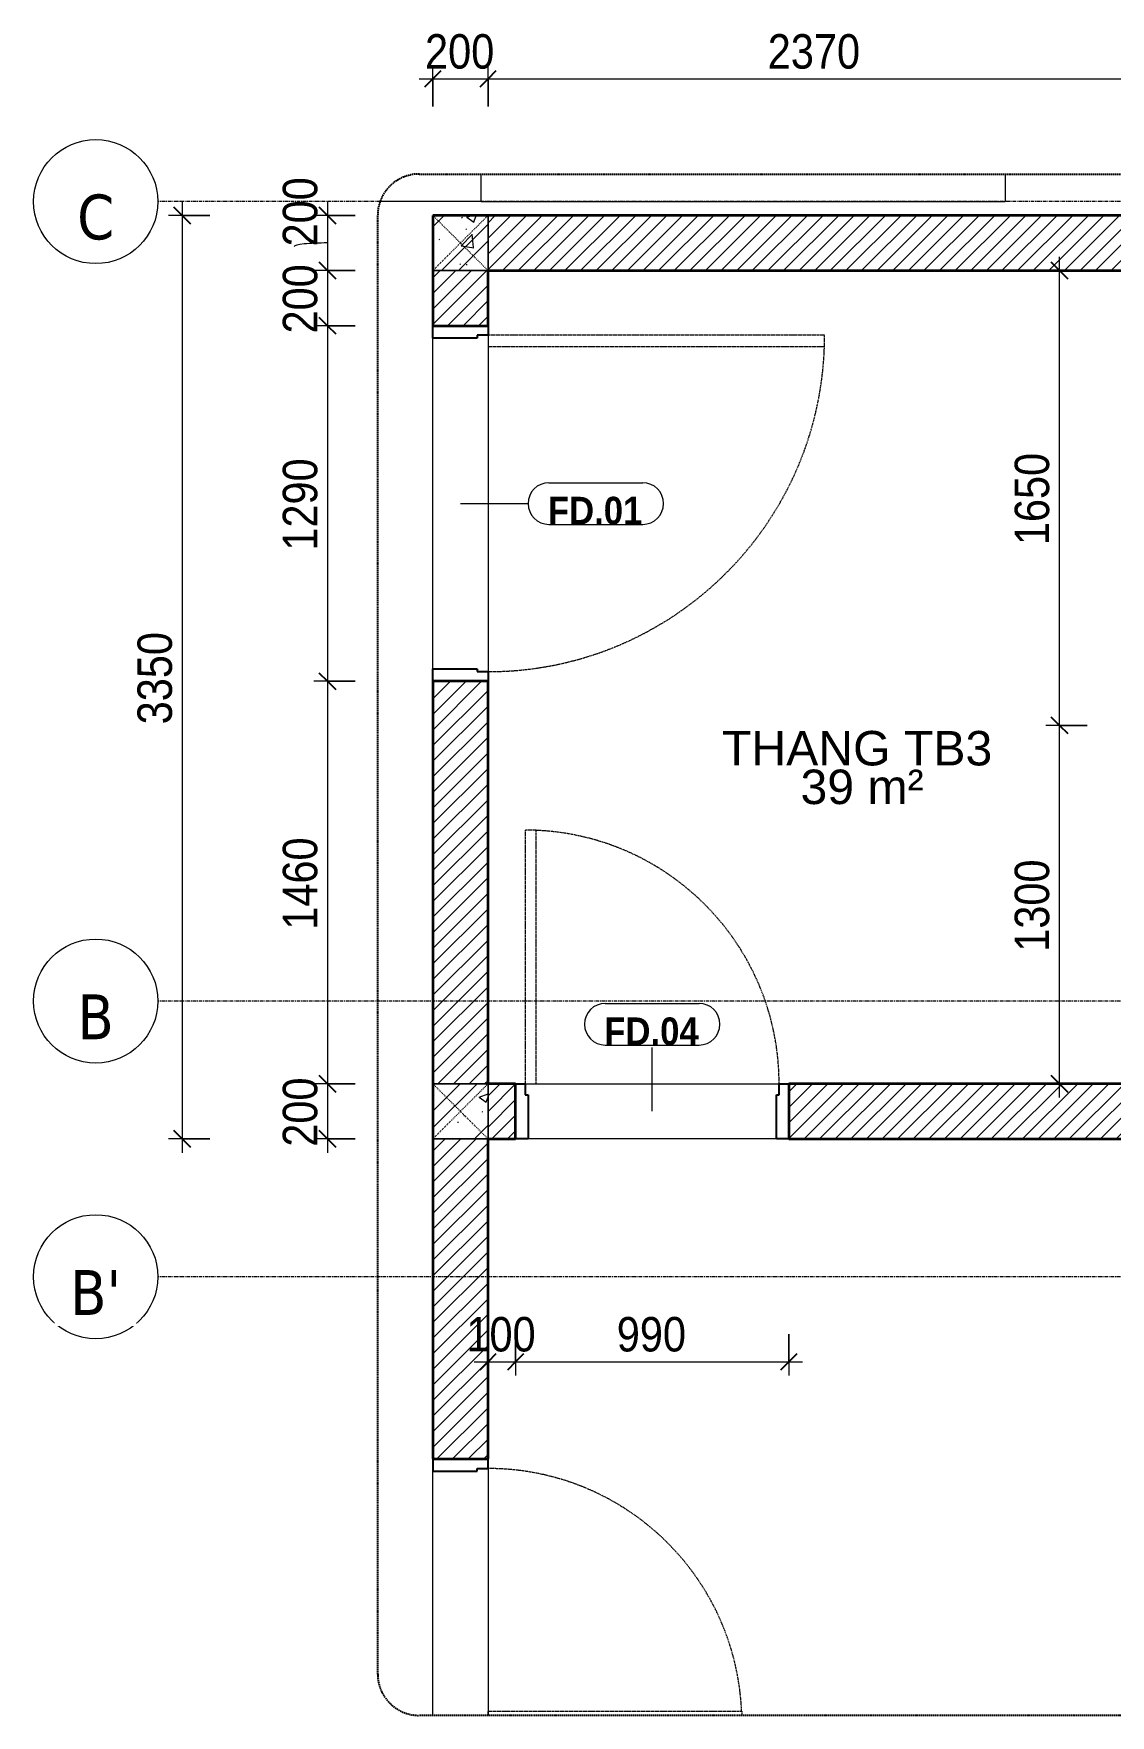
# Model space of a CAD drawing. Header units: millimetres. Extents: x 75584 to 159459, y -5075 to 34550.
# Drawn here: x 109010 to 112912, y 22946 to 29046 of the extents above; entities that cross this region are included whole.
import ezdxf

# ---------------------------------------------------------------- set-up
doc = ezdxf.new("R2010")
doc.units = ezdxf.units.MM
for name, pattern in [('Dash', [6, 3, -3]), ('Dash - Tight', [4.5, 3, -1.5]), ('Grid Line', [22.225, 12.7, -3.175, 3.175, -3.175]), ('Hidden', [7.14375, 4.7625, -2.38125])]:
    doc.linetypes.add(name, pattern=pattern)
for name, color, linetype, lineweight in [('A-ANNO-DIMS', 211, 'Continuous', 9), ('A-ANNO-DIMS-50', 211, 'Continuous', 9), ('A-AREA-IDEN', 2, 'Continuous', 9), ('A-DETL-GENF-1', 92, 'Dash - Tight', 18), ('A-DETL-GENF-3', 92, 'Hidden', 25), ('A-DOOR', 31, 'Continuous', 18), ('A-DOOR-FRAM', 31, 'Continuous', 25), ('A-DOOR-IDEN', 31, 'Continuous', 9), ('A-FLOR', 192, 'Continuous', 18), ('A-WALL', 113, 'Continuous', 18), ('A-WALL-1', 113, 'Continuous', 35), ('A-WALL-PATT-1', 111, 'Continuous', 18), ('C-PRKG', 70, 'Continuous', 18), ('S-COLS', 52, 'Continuous', 18), ('S-COLS-3', 52, 'Dash', 18), ('S-COLS-4', 254, 'Continuous', 18), ('S-COLS-5', 52, 'Continuous', 35), ('S-COLS-HDLN', 52, 'Dash', 18), ('S-GRID-1', 1, 'Grid Line', 9), ('S-GRID-IDEN', 1, 'Continuous', 9)]:
    doc.layers.add(name, color=color, linetype=linetype, lineweight=lineweight)
doc.styles.add('Arial_4', font='arial.ttf', dxfattribs={"height": 125})
doc.styles.add('Arial_B', font='arialbd.ttf', dxfattribs={"width": 0.9, "height": 100})
doc.styles.add('Tahoma_B', font='tahomabd.ttf', dxfattribs={"height": 162.5})
doc.styles.add('UTM Avo', font='', dxfattribs={"width": 0.9, "height": 125})
doc.styles.get('UTM Avo').set_extended_font_data('UTM Avo')
doc.dimstyles.new('1_Dim_chi_tiet_2_5', dxfattribs={"dimscale": 304.8, "dimtxt": 124.912619, "dimasz": 0.19685, "dimexe": 0.164042, "dimexo": 0.0625, "dimgap": 0.016404, "dimtad": 1, "dimdec": 0, "dimrnd": 5, "dimzin": 0, "dimdsep": 46, "dimtxsty": 'UTM Avo', "dimblk1": 'OBLIQUE', "dimblk2": 'OBLIQUE', "dimsah": 1, "dimcen": 0.09, "dimdle": 0.164042, "dimazin": 0, "dimtfac": 1, "dimtdec": 4, "dimtix": 1, "dimtmove": 0, "dimatfit": 3, "dimfxl": 0.328084, "dimfxlon": 1, "dimtvp": 1, "dimtolj": 1, "dimtzin": 0, "dimarcsym": 2})
doc.dimstyles.new('1_Dim_chi_tiet_2_5_1', dxfattribs={"dimscale": 304.8, "dimtxt": 124.912619, "dimasz": 0.19685, "dimexe": 0.164042, "dimexo": 0.0625, "dimgap": 0.016404, "dimtad": 1, "dimdec": 0, "dimrnd": 5, "dimzin": 0, "dimdsep": 46, "dimtxsty": 'UTM Avo', "dimblk1": 'OBLIQUE', "dimblk2": 'OBLIQUE', "dimsah": 1, "dimcen": 0.09, "dimdle": 0.164042, "dimazin": 0, "dimtfac": 1, "dimtdec": 4, "dimtix": 1, "dimtmove": 1, "dimatfit": 3, "dimfxl": 0.328084, "dimfxlon": 1, "dimtvp": 1, "dimtolj": 1, "dimtzin": 0, "dimarcsym": 2})
pattern_1 = [(45, (39304.217, 0), (-28.284271, 28.284271), [])]
pattern_2 = [(50, (39304.22, 0), (364.3679, -31.8783), [38.1, -419.1]), (355, (39304.2, 0), (-70.4859, 382.1133), [30.48, -335.28]), (100.451, (39334.58, -2.66), (293.885, 350.2334), [32.38, -356.18]), (46.184, (39304.2, 101.6), (542.1585, -84.0858), [57.15, -628.65]), (96.636, (39349.4, 94.6), (474.805, 494.8554), [48.57, -534.27]), (351.184, (39304.2, 101.6), (474.81, 494.85), [45.72, -502.92]), (21, (39355.02, 76.2), (303.2285, -204.5305), [38.1, -419.1]), (326, (39355, 76.2), (123.6039, 368.376), [30.48, -335.28]), (71.451, (39380.3, 59.16), (426.8341, 163.8427), [32.38, -356.18]), (37.5, (39304.22, 0), (6.17665, 169.11015), [3.353, -327.863, 3.353, -337.007, -336.55]), (37.5, (39304.22, 0), (6.17665, 169.11015), [-671.576, 3.353, -333.197]), (7.5, (39304.22, 0), (133.63888, 200.3615), [3.353, -190.703, 3.353, -320.243, -128.27]), (7.5, (39304.22, 0), (133.63888, 200.3615), [-517.652, 3.353, -124.917]), (327.5, (39190.93, 0), (271.18182, -11.45836), [3.353, -123.647, 3.353, -392.887, -525.78]), (327.5, (39190.93, 0), (271.18182, -11.45836), [-523.24, 3.353, -522.427]), (317.5, (39140.13, 0), (296.2585, 50.85285), [3.353, -161.747, 3.353, -259.791, -373.38]), (317.5, (39140.13, 0), (296.2585, 50.85285), [-428.244, 3.353, -370.027]), (45, (39304.22, 0), (-125.7236, 125.7236), []), (45, (39304.22, 190.5), (-125.7236, 125.7236), [])]

# ---------------------------------------------------------------- blocks, each defined once
blk = doc.blocks.new('FD_01 - FD_01-1200x2200mm-1787918-TKCS_THANG BỘ TB3 - MẶT BẰNG TẦNG HẦM')
at = {"layer": 'A-DETL-GENF-1'}
for p, q in [((610, -100), (570, -100)), ((570, -100), (570, -1320)), ((610, -1320), (610, -100)), ((570, -1320), (610, -1320))]:
    blk.add_line(p, q, dxfattribs=at)
blk.add_arc((610, -100), 1220, 180, 268.12111, dxfattribs=at)
at = {"layer": 'A-DOOR-FRAM'}
for p, q in [((-645, 100), (-600, 100)), ((-645, -100), (-645, 100)), ((-600, 100), (-600, -60)), ((600, 100), (645, 100)), ((600, -60), (600, 100)), ((645, 100), (645, -100)), ((-600, -60), (-610, -60)), ((-610, -60), (-610, -100)), ((610, -60), (600, -60)), ((610, -100), (610, -60)), ((-610, -100), (-645, -100)), ((645, -100), (610, -100))]:
    blk.add_line(p, q, dxfattribs=at)
blk = doc.blocks.new('FD_04 - FD_04-900x2200mm-700241-TKCS_THANG BỘ TB3 - MẶT BẰNG TẦNG HẦM')
at = {"layer": 'A-DETL-GENF-1'}
for p, q in [((420, 100), (420, 1020)), ((420, 1020), (435.4, 1020)), ((435.4, 100), (420, 100))]:
    blk.add_line(p, q, dxfattribs=at)
blk.add_arc((460, 100), 920, 92.49191, 180, dxfattribs=at)
at = {"layer": 'A-DOOR-FRAM'}
for p, q in [((-460, 100), (-495, 100)), ((-495, 100), (-495, -100)), ((-460, 60), (-460, 100)), ((-450, 60), (-460, 60)), ((-450, -100), (-450, 60)), ((-495, -100), (-450, -100))]:
    blk.add_line(p, q, dxfattribs=at)
blk = doc.blocks.new('FD_04 - FD_04-900x2200mm-2435752-TKCS_THANG BỘ TB3 - MẶT BẰNG TẦNG HẦM')
at = {"layer": 'A-DETL-GENF-1'}
for p, q in [((460, -100), (420, -100)), ((420, -100), (420, -1020)), ((460, -1020), (460, -100)), ((420, -1020), (460, -1020))]:
    blk.add_line(p, q, dxfattribs=at)
blk.add_arc((460, -100), 920, 180, 267.50809, dxfattribs=at)
at = {"layer": 'A-DOOR-FRAM'}
for p, q in [((-495, 100), (-450, 100)), ((-495, -100), (-495, 100)), ((-450, 100), (-450, -60)), ((450, 100), (495, 100)), ((450, -60), (450, 100)), ((495, 100), (495, -100)), ((-450, -60), (-460, -60)), ((-460, -60), (-460, -100)), ((460, -60), (450, -60)), ((460, -100), (460, -60)), ((-460, -100), (-495, -100)), ((495, -100), (460, -100))]:
    blk.add_line(p, q, dxfattribs=at)
blk = doc.blocks.new('XE MAY2 - xe may 2-612722-TKCS_THANG BỘ TB3 - MẶT BẰNG TẦNG HẦM')
at = {"layer": 'C-PRKG'}
for p, q in [((0, 800), (-1900, 800)), ((-1900, 700), (-1900, 800)), ((0, 800), (0, 700))]:
    blk.add_line(p, q, dxfattribs=at)
blk = doc.blocks.new('XE MAY2 - xe may 2-614215-TKCS_THANG BỘ TB3 - MẶT BẰNG TẦNG HẦM')
at = {"layer": 'C-PRKG'}
for q in [(0, -700), (-365.3, -800)]:
    blk.add_line((0, -800), q, dxfattribs=at)
blk = doc.blocks.new('G1_SOF - BO TRU - 200x200-3845341-TKCS_THANG BỘ TB3 - MẶT BẰNG TẦNG HẦM')
at = {"layer": 'S-COLS-HDLN'}
for p, q in [((-100, 100), (100, -100)), ((100, 100), (-100, -100))]:
    blk.add_line(p, q, dxfattribs=at)
blk = doc.blocks.new('BORDER VIEW - BORDER VIEW-2470793-TKCS_THANG BỘ TB3 - MẶT BẰNG TẦNG HẦM')
at = {"layer": 'A-DETL-GENF-3'}
for p, q in [((0, 150), (0, 14617.1)), ((5591.2, 14617.1), (5591.2, 150)), ((5441.2, 0), (150, 0))]:
    blk.add_line(p, q, dxfattribs=at)
for centre, start, end in [((150, 150), 180, 270), ((5441.2, 150), 270, 0)]:
    blk.add_arc(centre, 150, start, end, dxfattribs=at)
blk = doc.blocks.new('Grid - M_Grid Head - Circle-353313-TKCS_THANG BỘ TB3 - MẶT BẰNG TẦNG HẦM')
at = {"layer": 'S-GRID-IDEN'}
blk.add_circle((0, 0), 4.5, dxfattribs=at)
blk = doc.blocks.new('STN_Door Tag - STN_Door Tag-1788670-TKCS_THANG BỘ TB3 - MẶT BẰNG TẦNG HẦM')
at = {"layer": 'A-DOOR-IDEN'}
for p, q in [((-3.37, 1.49), (3.43, 1.49)), ((-3.37, -1.52), (3.43, -1.52))]:
    blk.add_line(p, q, dxfattribs=at)
for centre, start, end in [((-3.37, -0.01), 90, 270), ((3.43, -0.01), 270, 90)]:
    blk.add_arc(centre, 1.51, start, end, dxfattribs=at)
blk = doc.blocks.new('DIMBLOCK104-TKCS_THANG BỘ TB3 - MẶT BẰNG TẦNG HẦM')
at = {"layer": 'A-ANNO-DIMS-50', "lineweight": 25}
for p, q in [((112728.1, 26536.9), (112698.1, 26566.9)), ((112728.1, 26536.9), (112758.1, 26506.9)), ((112728.1, 25236.9), (112698.1, 25266.9)), ((112728.1, 25236.9), (112758.1, 25206.9))]:
    blk.add_line(p, q, dxfattribs=at)
at = {"layer": 'A-ANNO-DIMS-50'}
for p, q in [((112828.1, 26536.9), (112678.1, 26536.9)), ((112728.1, 25186.9), (112728.1, 26536.9)), ((112728.1, 26536.9), (112828.1, 26536.9)), ((112628.1, 25236.9), (112778.1, 25236.9)), ((112728.1, 25236.9), (112628.1, 25236.9))]:
    blk.add_line(p, q, dxfattribs=at)
at = {"layer": 'A-ANNO-DIMS-50', "color": 0, "insert": (112565.7, 25715.8), "char_height": 125, "width": 410.824, "attachment_point": 1, "rotation": 90, "line_spacing_factor": 1.110334, "style": 'UTM Avo'}
blk.add_mtext('1300', dxfattribs=at)
blk = doc.blocks.new('_Oblique')
at = {"color": 0, "linetype": 'ByBlock', "lineweight": -2}
blk.add_line((-0.5, -0.5), (0.5, 0.5), dxfattribs=at)
blk = doc.blocks.new('DIMBLOCK105-TKCS_THANG BỘ TB3 - MẶT BẰNG TẦNG HẦM')
at = {"layer": 'A-ANNO-DIMS-50'}
for p, q in [((112628.1, 28186.9), (112778.1, 28186.9)), ((112728.1, 28186.9), (112628.1, 28186.9)), ((112728.1, 26536.9), (112728.1, 28236.9)), ((112828.1, 26536.9), (112678.1, 26536.9)), ((112728.1, 26536.9), (112828.1, 26536.9))]:
    blk.add_line(p, q, dxfattribs=at)
at = {"layer": 'A-ANNO-DIMS-50', "lineweight": 25}
for p, q in [((112728.1, 28186.9), (112698.1, 28216.9)), ((112728.1, 28186.9), (112758.1, 28156.9)), ((112728.1, 26536.9), (112698.1, 26566.9)), ((112728.1, 26536.9), (112758.1, 26506.9))]:
    blk.add_line(p, q, dxfattribs=at)
at = {"layer": 'A-ANNO-DIMS-50', "color": 0, "insert": (112565.7, 27190.8), "char_height": 125, "width": 410.824, "attachment_point": 1, "rotation": 90, "line_spacing_factor": 1.110334, "style": 'UTM Avo'}
blk.add_mtext('1650', dxfattribs=at)
blk = doc.blocks.new('DIMBLOCK106-TKCS_THANG BỘ TB3 - MẶT BẰNG TẦNG HẦM')
at = {"layer": 'A-ANNO-DIMS-50'}
for p, q in [((110075.2, 28436.9), (110075.2, 28186.9)), ((110175.2, 28386.9), (110025.2, 28386.9)), ((110075.2, 28386.9), (110175.2, 28386.9)), ((110175.2, 28186.9), (110025.2, 28186.9)), ((110075.2, 28186.9), (110175.2, 28186.9))]:
    blk.add_line(p, q, dxfattribs=at)
at = {"layer": 'A-ANNO-DIMS-50', "lineweight": 25}
for p, q in [((110075.2, 28386.9), (110045.2, 28416.9)), ((110075.2, 28386.9), (110105.2, 28356.9)), ((110075.2, 28186.9), (110045.2, 28216.9)), ((110075.2, 28186.9), (110105.2, 28156.9))]:
    blk.add_line(p, q, dxfattribs=at)
at = {"layer": 'A-ANNO-DIMS-50'}
blk.add_ellipse((110075.2, 28274.3), major_axis=(120.7, 0), ratio=0.104725, start_param=1.570796, end_param=3.141593, dxfattribs=at)
at = {"layer": 'A-ANNO-DIMS-50', "color": 0, "insert": (109912.8, 28274.3), "char_height": 125, "width": 308.118, "attachment_point": 1, "rotation": 90, "line_spacing_factor": 1.110334, "style": 'UTM Avo'}
blk.add_mtext('200', dxfattribs=at)
blk = doc.blocks.new('DIMBLOCK107-TKCS_THANG BỘ TB3 - MẶT BẰNG TẦNG HẦM')
at = {"layer": 'A-ANNO-DIMS-50'}
for p, q in [((110175.2, 28186.9), (110025.2, 28186.9)), ((110075.2, 28186.9), (110075.2, 27986.9)), ((110075.2, 28186.9), (110175.2, 28186.9)), ((110175.2, 27986.9), (110025.2, 27986.9)), ((110075.2, 27986.9), (110175.2, 27986.9))]:
    blk.add_line(p, q, dxfattribs=at)
at = {"layer": 'A-ANNO-DIMS-50', "lineweight": 25}
for p, q in [((110075.2, 28186.9), (110045.2, 28216.9)), ((110075.2, 28186.9), (110105.2, 28156.9)), ((110075.2, 27986.9), (110045.2, 28016.9)), ((110075.2, 27986.9), (110105.2, 27956.9))]:
    blk.add_line(p, q, dxfattribs=at)
at = {"layer": 'A-ANNO-DIMS-50', "color": 0, "insert": (109912.8, 27958.6), "char_height": 125, "width": 308.118, "attachment_point": 1, "rotation": 90, "line_spacing_factor": 1.110334, "style": 'UTM Avo'}
blk.add_mtext('200', dxfattribs=at)
blk = doc.blocks.new('DIMBLOCK108-TKCS_THANG BỘ TB3 - MẶT BẰNG TẦNG HẦM')
at = {"layer": 'A-ANNO-DIMS-50', "lineweight": 25}
for p, q in [((110075.2, 27986.9), (110045.2, 28016.9)), ((110075.2, 27986.9), (110105.2, 27956.9)), ((110075.2, 26696.9), (110045.2, 26726.9)), ((110075.2, 26696.9), (110105.2, 26666.9))]:
    blk.add_line(p, q, dxfattribs=at)
at = {"layer": 'A-ANNO-DIMS-50'}
for p, q in [((110175.2, 27986.9), (110025.2, 27986.9)), ((110075.2, 27986.9), (110075.2, 26696.9)), ((110075.2, 27986.9), (110175.2, 27986.9)), ((110175.2, 26696.9), (110025.2, 26696.9)), ((110075.2, 26696.9), (110175.2, 26696.9))]:
    blk.add_line(p, q, dxfattribs=at)
at = {"layer": 'A-ANNO-DIMS-50', "color": 0, "insert": (109912.8, 27170.8), "char_height": 125, "width": 410.824, "attachment_point": 1, "rotation": 90, "line_spacing_factor": 1.110334, "style": 'UTM Avo'}
blk.add_mtext('1290', dxfattribs=at)
blk = doc.blocks.new('DIMBLOCK109-TKCS_THANG BỘ TB3 - MẶT BẰNG TẦNG HẦM')
at = {"layer": 'A-ANNO-DIMS-50', "lineweight": 25}
for p, q in [((110075.2, 26696.9), (110045.2, 26726.9)), ((110075.2, 26696.9), (110105.2, 26666.9)), ((110075.2, 25236.9), (110045.2, 25266.9)), ((110075.2, 25236.9), (110105.2, 25206.9))]:
    blk.add_line(p, q, dxfattribs=at)
at = {"layer": 'A-ANNO-DIMS-50'}
for p, q in [((110175.2, 26696.9), (110025.2, 26696.9)), ((110075.2, 26696.9), (110075.2, 25236.9)), ((110075.2, 26696.9), (110175.2, 26696.9)), ((110175.2, 25236.9), (110025.2, 25236.9)), ((110075.2, 25236.9), (110175.2, 25236.9))]:
    blk.add_line(p, q, dxfattribs=at)
at = {"layer": 'A-ANNO-DIMS-50', "color": 0, "insert": (109912.8, 25795.8), "char_height": 125, "width": 410.824, "attachment_point": 1, "rotation": 90, "line_spacing_factor": 1.110334, "style": 'UTM Avo'}
blk.add_mtext('1460', dxfattribs=at)
blk = doc.blocks.new('DIMBLOCK110-TKCS_THANG BỘ TB3 - MẶT BẰNG TẦNG HẦM')
at = {"layer": 'A-ANNO-DIMS-50', "lineweight": 25}
for p, q in [((110075.2, 25236.9), (110045.2, 25266.9)), ((110075.2, 25236.9), (110105.2, 25206.9)), ((110075.2, 25036.9), (110045.2, 25066.9)), ((110075.2, 25036.9), (110105.2, 25006.9))]:
    blk.add_line(p, q, dxfattribs=at)
at = {"layer": 'A-ANNO-DIMS-50'}
for p, q in [((110175.2, 25236.9), (110025.2, 25236.9)), ((110075.2, 25236.9), (110075.2, 24986.9)), ((110075.2, 25236.9), (110175.2, 25236.9)), ((110175.2, 25036.9), (110025.2, 25036.9)), ((110075.2, 25036.9), (110175.2, 25036.9))]:
    blk.add_line(p, q, dxfattribs=at)
at = {"layer": 'A-ANNO-DIMS-50', "color": 0, "insert": (109912.8, 25008.6), "char_height": 125, "width": 308.118, "attachment_point": 1, "rotation": 90, "line_spacing_factor": 1.110334, "style": 'UTM Avo'}
blk.add_mtext('200', dxfattribs=at)
blk = doc.blocks.new('DIMBLOCK111-TKCS_THANG BỘ TB3 - MẶT BẰNG TẦNG HẦM')
at = {"layer": 'A-ANNO-DIMS-50'}
for p, q in [((109548.5, 28436.9), (109548.5, 24986.9)), ((109648.5, 28386.9), (109498.5, 28386.9)), ((109548.5, 28386.9), (109648.5, 28386.9)), ((109648.5, 25036.9), (109498.5, 25036.9)), ((109548.5, 25036.9), (109648.5, 25036.9))]:
    blk.add_line(p, q, dxfattribs=at)
at = {"layer": 'A-ANNO-DIMS-50', "lineweight": 25}
for p, q in [((109548.5, 28386.9), (109518.5, 28416.9)), ((109548.5, 28386.9), (109578.5, 28356.9)), ((109548.5, 25036.9), (109518.5, 25066.9)), ((109548.5, 25036.9), (109578.5, 25006.9))]:
    blk.add_line(p, q, dxfattribs=at)
at = {"layer": 'A-ANNO-DIMS-50', "color": 0, "insert": (109386.1, 26540.8), "char_height": 125, "width": 410.824, "attachment_point": 1, "rotation": 90, "line_spacing_factor": 1.110334, "style": 'UTM Avo'}
blk.add_mtext('3350', dxfattribs=at)
blk = doc.blocks.new('DIMBLOCK112-TKCS_THANG BỘ TB3 - MẶT BẰNG TẦNG HẦM')
at = {"layer": 'A-ANNO-DIMS-50'}
for p, q in [((110656.8, 24328.4), (110656.8, 24178.4)), ((110656.8, 24228.4), (110656.8, 24328.4)), ((110756.8, 24328.4), (110756.8, 24178.4)), ((110756.8, 24228.4), (110756.8, 24328.4)), ((110606.8, 24228.4), (110756.8, 24228.4))]:
    blk.add_line(p, q, dxfattribs=at)
at = {"layer": 'A-ANNO-DIMS-50', "lineweight": 25}
for p, q in [((110656.8, 24228.4), (110626.8, 24198.4)), ((110656.8, 24228.4), (110686.8, 24258.4)), ((110756.8, 24228.4), (110726.8, 24198.4)), ((110756.8, 24228.4), (110786.8, 24258.4))]:
    blk.add_line(p, q, dxfattribs=at)
at = {"layer": 'A-ANNO-DIMS-50', "color": 0, "insert": (110578.4, 24390.8), "char_height": 125, "width": 308.118, "attachment_point": 1, "line_spacing_factor": 1.110334, "style": 'UTM Avo'}
blk.add_mtext('100', dxfattribs=at)
blk = doc.blocks.new('DIMBLOCK113-TKCS_THANG BỘ TB3 - MẶT BẰNG TẦNG HẦM')
at = {"layer": 'A-ANNO-DIMS-50'}
for p, q in [((110756.8, 24328.4), (110756.8, 24178.4)), ((110756.8, 24228.4), (110756.8, 24328.4)), ((111746.8, 24328.4), (111746.8, 24178.4)), ((111746.8, 24228.4), (111746.8, 24328.4)), ((110756.8, 24228.4), (111796.8, 24228.4))]:
    blk.add_line(p, q, dxfattribs=at)
at = {"layer": 'A-ANNO-DIMS-50', "lineweight": 25}
for p, q in [((110756.8, 24228.4), (110726.8, 24198.4)), ((110756.8, 24228.4), (110786.8, 24258.4)), ((111746.8, 24228.4), (111716.8, 24198.4)), ((111746.8, 24228.4), (111776.8, 24258.4))]:
    blk.add_line(p, q, dxfattribs=at)
at = {"layer": 'A-ANNO-DIMS-50', "color": 0, "insert": (111123.4, 24390.8), "char_height": 125, "width": 308.118, "attachment_point": 1, "line_spacing_factor": 1.110334, "style": 'UTM Avo'}
blk.add_mtext('990', dxfattribs=at)
blk = doc.blocks.new('DIMBLOCK114-TKCS_THANG BỘ TB3 - MẶT BẰNG TẦNG HẦM')
at = {"layer": 'A-ANNO-DIMS-50'}
for p, q in [((110456.8, 28782), (110456.8, 28932)), ((110656.8, 28782), (110656.8, 28932)), ((110406.8, 28882), (110656.8, 28882)), ((110456.8, 28882), (110456.8, 28782)), ((110656.8, 28882), (110656.8, 28782))]:
    blk.add_line(p, q, dxfattribs=at)
at = {"layer": 'A-ANNO-DIMS-50', "lineweight": 25}
for p, q in [((110456.8, 28882), (110426.8, 28852)), ((110456.8, 28882), (110486.8, 28912)), ((110656.8, 28882), (110626.8, 28852)), ((110656.8, 28882), (110686.8, 28912))]:
    blk.add_line(p, q, dxfattribs=at)
at = {"layer": 'A-ANNO-DIMS-50', "color": 0, "insert": (110428.4, 29044.4), "char_height": 125, "width": 308.118, "attachment_point": 1, "line_spacing_factor": 1.110334, "style": 'UTM Avo'}
blk.add_mtext('200', dxfattribs=at)
blk = doc.blocks.new('DIMBLOCK115-TKCS_THANG BỘ TB3 - MẶT BẰNG TẦNG HẦM')
at = {"layer": 'A-ANNO-DIMS-50'}
for p, q in [((110656.8, 28782), (110656.8, 28932)), ((113026.8, 28782), (113026.8, 28932)), ((110656.8, 28882), (113026.8, 28882)), ((110656.8, 28882), (110656.8, 28782)), ((113026.8, 28882), (113026.8, 28782))]:
    blk.add_line(p, q, dxfattribs=at)
at = {"layer": 'A-ANNO-DIMS-50', "lineweight": 25}
for p, q in [((110656.8, 28882), (110626.8, 28852)), ((110656.8, 28882), (110686.8, 28912)), ((113026.8, 28882), (112996.8, 28852)), ((113026.8, 28882), (113056.8, 28912))]:
    blk.add_line(p, q, dxfattribs=at)
at = {"layer": 'A-ANNO-DIMS-50', "color": 0, "insert": (111670.6, 29044.4), "char_height": 125, "width": 410.824, "attachment_point": 1, "line_spacing_factor": 1.110334, "style": 'UTM Avo'}
blk.add_mtext('2370', dxfattribs=at)

msp = doc.modelspace()

# ---------------------------------------------------------------- hatches: boundary and pattern name
at = {"layer": 'A-WALL-PATT-1'}
h = msp.add_hatch(dxfattribs=at)
h.set_pattern_fill('FP_1', color=256, style=0, pattern_type=2)
h.set_pattern_definition(pattern_1)
h.paths.add_polyline_path([(113026.8, 28186.9), (113026.8, 28386.9), (110656.8, 28386.9), (110656.8, 28186.9), (112039.6, 28186.9)])
h = msp.add_hatch(dxfattribs=at)
h.set_pattern_fill('FP_1', color=256, style=0, pattern_type=2)
h.set_pattern_definition(pattern_1)
h.paths.add_polyline_path([(110656.8, 25236.9), (110656.8, 26696.9), (110456.8, 26696.9), (110456.8, 25236.9)])
h.paths.add_polyline_path([(110656.8, 27986.9), (110656.8, 28186.9), (110456.8, 28186.9), (110456.8, 27986.9)])
h = msp.add_hatch(dxfattribs=at)
h.set_pattern_fill('FP_1', color=256, style=0, pattern_type=2)
h.set_pattern_definition(pattern_1)
h.paths.add_polyline_path([(116381.8, 25036.9), (116381.8, 25236.9), (113226.8, 25236.9), (113226.8, 25036.9), (114829.9, 25036.9)])
h.paths.add_polyline_path([(113026.8, 25036.9), (113026.8, 25236.9), (111746.8, 25236.9), (111746.8, 25036.9), (112039.6, 25036.9)])
h.paths.add_polyline_path([(110756.8, 25036.9), (110756.8, 25236.9), (110656.8, 25236.9), (110656.8, 25036.9)])
h = msp.add_hatch(dxfattribs=at)
h.set_pattern_fill('FP_1', color=256, style=0, pattern_type=2)
h.set_pattern_definition(pattern_1)
h.paths.add_polyline_path([(110656.8, 23876.1), (110656.8, 25036.9), (110456.8, 25036.9), (110456.8, 23876.1)])
at = {"layer": 'S-COLS-4'}
h = msp.add_hatch(dxfattribs=at)
h.set_pattern_fill('FP_2', color=256, style=0, pattern_type=2)
h.set_pattern_definition(pattern_2)
h.paths.add_polyline_path([(110656.8, 28186.9), (110656.8, 28386.9), (110456.8, 28386.9), (110456.8, 28186.9)])
h = msp.add_hatch(dxfattribs=at)
h.set_pattern_fill('FP_2', color=256, style=0, pattern_type=2)
h.set_pattern_definition(pattern_2)
h.paths.add_polyline_path([(110656.8, 28186.9), (110656.8, 28386.9), (110456.8, 28386.9), (110456.8, 28186.9)])
h = msp.add_hatch(dxfattribs=at)
h.set_pattern_fill('FP_2', color=256, style=0, pattern_type=2)
h.set_pattern_definition(pattern_2)
h.paths.add_polyline_path([(110656.8, 25036.9), (110656.8, 25236.9), (110456.8, 25236.9), (110456.8, 25036.9)])
h = msp.add_hatch(dxfattribs=at)
h.set_pattern_fill('FP_2', color=256, style=0, pattern_type=2)
h.set_pattern_definition(pattern_2)
h.paths.add_polyline_path([(110656.8, 25036.9), (110656.8, 25236.9), (110456.8, 25236.9), (110456.8, 25036.9)])

# ---------------------------------------------------------------- linework, layer by layer
at = {"layer": 'A-DOOR-IDEN'}
for p, q in [((110556.8, 27341.9), (110802, 27341.9)), ((111251.8, 25136.9), (111251.8, 25369))]:
    msp.add_line(p, q, dxfattribs=at)
at = {"layer": 'A-FLOR'}
for p, q in [((110456.8, 26741.9), (110456.8, 27941.9)), ((110656.8, 27951.9), (110656.8, 26731.9)), ((110791.8, 25236.9), (111711.8, 25236.9)), ((111701.8, 25036.9), (110801.8, 25036.9)), ((110456.8, 22945.7), (110456.8, 23831.1)), ((110656.8, 23841.1), (110656.8, 22945.7))]:
    msp.add_line(p, q, dxfattribs=at)
at = {"layer": 'A-WALL'}
for p, q in [((110656.8, 28386.9), (110656.8, 28186.9)), ((110656.8, 28186.9), (110456.8, 28186.9)), ((110456.8, 25236.9), (110656.8, 25236.9)), ((110656.8, 25236.9), (110656.8, 25036.9)), ((110656.8, 25036.9), (110456.8, 25036.9))]:
    msp.add_line(p, q, dxfattribs=at)
at = {"layer": 'A-WALL-1'}
for p, q in [((113026.8, 28386.9), (110656.8, 28386.9)), ((110456.8, 28186.9), (110456.8, 27986.9)), ((110656.8, 27986.9), (110656.8, 28186.9)), ((110656.8, 28186.9), (113026.8, 28186.9)), ((110456.8, 27986.9), (110656.8, 27986.9)), ((110456.8, 26696.9), (110456.8, 25236.9)), ((110656.8, 26696.9), (110456.8, 26696.9)), ((110656.8, 25236.9), (110656.8, 26696.9)), ((110756.8, 25236.9), (110656.8, 25236.9)), ((110756.8, 25036.9), (110756.8, 25236.9)), ((113026.8, 25236.9), (111746.8, 25236.9)), ((111746.8, 25236.9), (111746.8, 25036.9)), ((110456.8, 25036.9), (110456.8, 23876.1)), ((110656.8, 25036.9), (110756.8, 25036.9)), ((110656.8, 23876.1), (110656.8, 25036.9)), ((111746.8, 25036.9), (113026.8, 25036.9)), ((110456.8, 23876.1), (110656.8, 23876.1))]:
    msp.add_line(p, q, dxfattribs=at)
at = {"layer": 'S-COLS'}
for p, q in [((110656.8, 28186.9), (110656.8, 28386.9)), ((110456.8, 28186.9), (110656.8, 28186.9)), ((110656.8, 25236.9), (110456.8, 25236.9)), ((110656.8, 25036.9), (110656.8, 25236.9)), ((110456.8, 25036.9), (110656.8, 25036.9))]:
    msp.add_line(p, q, dxfattribs=at)
at = {"layer": 'S-COLS-5'}
for p, q in [((110656.8, 28386.9), (110456.8, 28386.9)), ((110456.8, 28386.9), (110456.8, 28186.9)), ((110456.8, 25236.9), (110456.8, 25036.9))]:
    msp.add_line(p, q, dxfattribs=at)
at = {"layer": 'S-GRID-1'}
for p, q in [((110709.8, 28436.9), (109459.8, 28436.9)), ((124727.1, 28436.9), (110709.8, 28436.9)), ((110709.8, 25536.9), (109459.8, 25536.9)), ((124727.1, 25536.9), (110709.8, 25536.9)), ((110709.8, 24536.9), (109459.8, 24536.9)), ((124727.1, 24536.9), (110709.8, 24536.9))]:
    msp.add_line(p, q, dxfattribs=at)

# ---------------------------------------------------------------- block references
at = {"layer": 'A-DETL-GENF-1', "rotation": 270.0000000000001}
msp.add_blockref('BORDER VIEW - BORDER VIEW-2470793-TKCS_THANG BỘ TB3 - MẶT BẰNG TẦNG HẦM', (110256.8, 28536.9), dxfattribs=at)
at = {"layer": 'A-DOOR'}
for name, p, rotation in [('FD_01 - FD_01-1200x2200mm-1787918-TKCS_THANG BỘ TB3 - MẶT BẰNG TẦNG HẦM', (110556.8, 27341.9), 89.99999999999982), ('FD_04 - FD_04-900x2200mm-2435752-TKCS_THANG BỘ TB3 - MẶT BẰNG TẦNG HẦM', (111251.8, 25136.9), 180), ('FD_04 - FD_04-900x2200mm-700241-TKCS_THANG BỘ TB3 - MẶT BẰNG TẦNG HẦM', (110556.8, 23381.1), 269.9999999999999)]:
    msp.add_blockref(name, p, dxfattribs=dict(at, rotation=rotation))
at = {"layer": 'A-DOOR-IDEN', "xscale": 49.99999999999998, "yscale": 49.99999999999998, "zscale": 49.99999999999998}
for p in [(111046, 27342.2), (111250.3, 25453.4)]:
    msp.add_blockref('STN_Door Tag - STN_Door Tag-1788670-TKCS_THANG BỘ TB3 - MẶT BẰNG TẦNG HẦM', p, dxfattribs=at)
at = {"layer": 'C-PRKG'}
msp.add_blockref('XE MAY2 - xe may 2-614215-TKCS_THANG BỘ TB3 - MẶT BẰNG TẦNG HẦM', (110631.8, 29236.9), dxfattribs=at)
at = {"layer": 'C-PRKG', "rotation": 180}
msp.add_blockref('XE MAY2 - xe may 2-612722-TKCS_THANG BỘ TB3 - MẶT BẰNG TẦNG HẦM', (110631.8, 29236.9), dxfattribs=at)
at = {"layer": 'S-COLS-3'}
for p in [(110556.8, 28286.9), (110556.8, 25136.9)]:
    msp.add_blockref('G1_SOF - BO TRU - 200x200-3845341-TKCS_THANG BỘ TB3 - MẶT BẰNG TẦNG HẦM', p, dxfattribs=at)
at = {"layer": 'S-GRID-IDEN', "xscale": 49.99999999999998, "yscale": 49.99999999999998, "zscale": 49.99999999999998, "rotation": 89.9999999999998}
for p in [(109234.8, 28436.9), (109234.8, 25536.9), (109234.8, 24536.9)]:
    msp.add_blockref('Grid - M_Grid Head - Circle-353313-TKCS_THANG BỘ TB3 - MẶT BẰNG TẦNG HẦM', p, dxfattribs=at)

# ---------------------------------------------------------------- texts
at = {"layer": 'A-AREA-IDEN', "char_height": 125, "line_spacing_factor": 0.936439, "style": 'Arial_4'}
for s, insert, width, attachment_point in [('\\pt2.5,5,7.5,10,12.5,15,17.5,20,22.5,25,27.5,30,32.5,35,37.5,40,42.5,45,47.5,50,52.5,55,57.5,60,62.5,65,67.5,70,72.5,75,77.5,80;THANG TB3', (111994.6, 26389.9), 985.5, 8), ('\\pt2.5,5,7.5,10,12.5,15,17.5,20,22.5,25,27.5,30,32.5,35,37.5,40,42.5,45,47.5,50,52.5,55,57.5,60,62.5,65,67.5,70,72.5,75,77.5,80;39 m²', (112012.5, 26313.1), 453, 5)]:
    msp.add_mtext(s, dxfattribs=dict(at, insert=insert, width=width, attachment_point=attachment_point))
at = {"layer": 'A-DOOR-IDEN', "char_height": 100, "width": 351.45, "attachment_point": 5, "line_spacing_factor": 0.936439, "style": 'Arial_B'}
for s, insert in [('\\pt2.25,4.5,6.75,9,11.25,13.5,15.75,18,20.25,22.5,24.75,27,29.25,31.5,33.75,36,38.25,40.5,42.75,45,47.25,49.5,51.75,54,56.25,58.5,60.75,63,65.25,67.5,69.75,72;FD.01', (111045, 27315.5)), ('\\pt2.25,4.5,6.75,9,11.25,13.5,15.75,18,20.25,22.5,24.75,27,29.25,31.5,33.75,36,38.25,40.5,42.75,45,47.25,49.5,51.75,54,56.25,58.5,60.75,63,65.25,67.5,69.75,72;FD.04', (111249.2, 25426.8))]:
    msp.add_mtext(s, dxfattribs=dict(at, insert=insert))

# ---------------------------------------------------------------- dimensions: what is measured, and where the dimension line sits
at = {"layer": 'A-ANNO-DIMS'}
for base, p1, p2, override, picture, middle in [((110656.8, 28882), (110456.8, 28782), (110656.8, 28782), {"dimpost": '<>', "dimfxl": 200}, 'DIMBLOCK114-TKCS_THANG BỘ TB3 - MẶT BẰNG TẦNG HẦM', (110556.8, 28951.7)), ((113026.8, 28882), (110656.8, 28782), (113026.8, 28782), {"dimpost": '<>', "dimfxl": 2370}, 'DIMBLOCK115-TKCS_THANG BỘ TB3 - MẶT BẰNG TẦNG HẦM', (111841.8, 28951.7)), ((110756.8, 24228.4), (110656.8, 24328.4), (110756.8, 24328.4), {"dimpost": '<>', "dimfxl": 100}, 'DIMBLOCK112-TKCS_THANG BỘ TB3 - MẶT BẰNG TẦNG HẦM', (110706.8, 24298.1)), ((111746.8, 24228.4), (110756.8, 24328.4), (111746.8, 24328.4), {"dimpost": '<>', "dimfxl": 990}, 'DIMBLOCK113-TKCS_THANG BỘ TB3 - MẶT BẰNG TẦNG HẦM', (111251.8, 24298.1))]:
    dim = msp.add_linear_dim(base=base, p1=p1, p2=p2, dimstyle='1_Dim_chi_tiet_2_5', override=override, dxfattribs=at)
    dim.commit()
    dim.dimension.update_dxf_attribs({"geometry": picture, "text_midpoint": middle})
dim = msp.add_linear_dim(base=(110075.2, 28186.9), p1=(110175.2, 28386.9), p2=(110175.2, 28186.9), angle=90, dimstyle='1_Dim_chi_tiet_2_5_1', override={"dimpost": '<>', "dimfxl": 200}, dxfattribs=at)
dim.commit()
dim.dimension.update_dxf_attribs({"geometry": 'DIMBLOCK106-TKCS_THANG BỘ TB3 - MẶT BẰNG TẦNG HẦM', "text_midpoint": (109996.2, 28428.4), "dimtype": 160, "text_rotation": 90})
for base, p1, p2, override, picture, middle in [((109548.5, 25036.9), (109648.5, 28386.9), (109648.5, 25036.9), {"dimpost": '<>', "dimfxl": 3350}, 'DIMBLOCK111-TKCS_THANG BỘ TB3 - MẶT BẰNG TẦNG HẦM', (109478.8, 26711.9)), ((110075.2, 27986.9), (110175.2, 28186.9), (110175.2, 27986.9), {"dimpost": '<>', "dimfxl": 200}, 'DIMBLOCK107-TKCS_THANG BỘ TB3 - MẶT BẰNG TẦNG HẦM', (110005.5, 28086.9)), ((112728.1, 28186.9), (112828.1, 26536.9), (112628.1, 28186.9), {"dimpost": '<>', "dimfxl": 1662.077014}, 'DIMBLOCK105-TKCS_THANG BỘ TB3 - MẶT BẰNG TẦNG HẦM', (112658.4, 27361.9)), ((110075.2, 26696.9), (110175.2, 27986.9), (110175.2, 26696.9), {"dimpost": '<>', "dimfxl": 1290}, 'DIMBLOCK108-TKCS_THANG BỘ TB3 - MẶT BẰNG TẦNG HẦM', (110005.5, 27341.9)), ((110075.2, 25236.9), (110175.2, 26696.9), (110175.2, 25236.9), {"dimpost": '<>', "dimfxl": 1460}, 'DIMBLOCK109-TKCS_THANG BỘ TB3 - MẶT BẰNG TẦNG HẦM', (110005.5, 25966.9)), ((112728.1, 26536.9), (112628.1, 25236.9), (112828.1, 26536.9), {"dimpost": '<>', "dimfxl": 1315.294644}, 'DIMBLOCK104-TKCS_THANG BỘ TB3 - MẶT BẰNG TẦNG HẦM', (112658.4, 25886.9)), ((110075.2, 25036.9), (110175.2, 25236.9), (110175.2, 25036.9), {"dimpost": '<>', "dimfxl": 200}, 'DIMBLOCK110-TKCS_THANG BỘ TB3 - MẶT BẰNG TẦNG HẦM', (110005.5, 25136.9))]:
    dim = msp.add_linear_dim(base=base, p1=p1, p2=p2, angle=90, dimstyle='1_Dim_chi_tiet_2_5', override=override, dxfattribs=at)
    dim.commit()
    dim.dimension.update_dxf_attribs({"geometry": picture, "text_midpoint": middle})

# ---------------------------------------------------------------- next in the draw order: texts
at = {"layer": 'S-GRID-IDEN', "char_height": 162.5, "attachment_point": 5, "line_spacing_factor": 0.996129, "style": 'Tahoma_B', "bg_fill": 3, "box_fill_scale": 1.25, "bg_fill_color": 256, "bg_fill_true_color": 13158600, "bg_fill_transparency": 0}
for s, insert, width in [('\\pt634.99962,1269.99925,1905.0005,2540.00013,3174.99975,3809.99937,4445.00062,5080.00025,5714.99987,6349.9995,6985.00075,7620.00037,8255,8889.99962,9524.99925,10160.0005,10795.00013,11429.99975,12064.99938,12700.00063,13335.00025,13969.99988,14604.9995,15240.00075,15875.00038,16510,17144.99963,17779.99925,18415.0005,19050.00013,19684.99975,20319.99938;C', (109234.4, 28379.7), 152), ('\\pt634.99962,1269.99925,1905.0005,2540.00013,3174.99975,3809.99937,4445.00062,5080.00025,5714.99987,6349.9995,6985.00075,7620.00037,8255,8889.99962,9524.99925,10160.0005,10795.00013,11429.99975,12064.99938,12700.00063,13335.00025,13969.99988,14604.9995,15240.00075,15875.00038,16510,17144.99963,17779.99925,18415.0005,19050.00013,19684.99975,20319.99938;B', (109234.4, 25479.7), 155.5), ("\\pt634.99962,1269.99925,1905.0005,2540.00013,3174.99975,3809.99937,4445.00062,5080.00025,5714.99987,6349.9995,6985.00075,7620.00037,8255,8889.99962,9524.99925,10160.0005,10795.00013,11429.99975,12064.99938,12700.00063,13335.00025,13969.99988,14604.9995,15240.00075,15875.00038,16510,17144.99963,17779.99925,18415.0005,19050.00013,19684.99975,20319.99938;B'", (109234.4, 24479.7), 215)]:
    msp.add_mtext(s, dxfattribs=dict(at, insert=insert, width=width))

doc.saveas('drawing.dxf')
